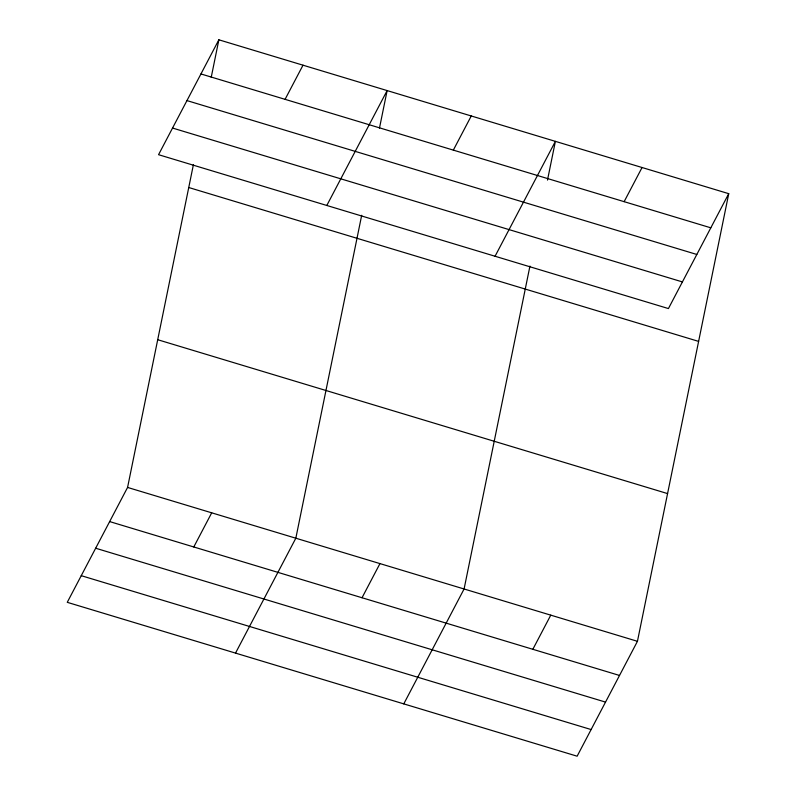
<?xml version="1.0" encoding="UTF-8"?>
<svg xmlns="http://www.w3.org/2000/svg" width="796" height="796" viewBox="0 0 796 796"><rect width="100%" height="100%" fill="white"/><g stroke="black" fill="none" stroke-linecap="round" stroke-linejoin="round"><path stroke-width="1.19" d="M728.738 193.677L668.421 308.569L158.553 154.693L218.87 39.8L728.738 193.677L637.447 641.307L577.13 756.2L67.262 602.323L127.579 487.431L193.438 164.513M211.219 77.331L218.87 39.8M361.692 215.288L295.833 538.215L235.516 653.108M379.473 128.116L387.135 90.575L326.808 205.468M529.947 266.073L464.088 588.99L403.771 703.883M547.489 180.105L555.389 141.36L495.062 256.252M285.077 99.341L303.007 65.192M193.776 546.971L211.706 512.823M453.332 150.116L471.262 115.967M362.031 597.746L379.961 563.598M624.134 201.667L642.064 167.518M532.842 649.297L550.772 615.149M200.95 73.948L710.818 227.825M186.96 100.594L696.828 254.471M172.543 128.047L682.411 281.923M188.751 187.518L698.619 341.394M157.708 339.713L667.575 493.59M127.579 487.431L637.447 641.307M109.649 521.579L619.517 675.456M95.659 548.225L605.527 702.102M81.252 575.677L591.11 729.554"/></g></svg>
